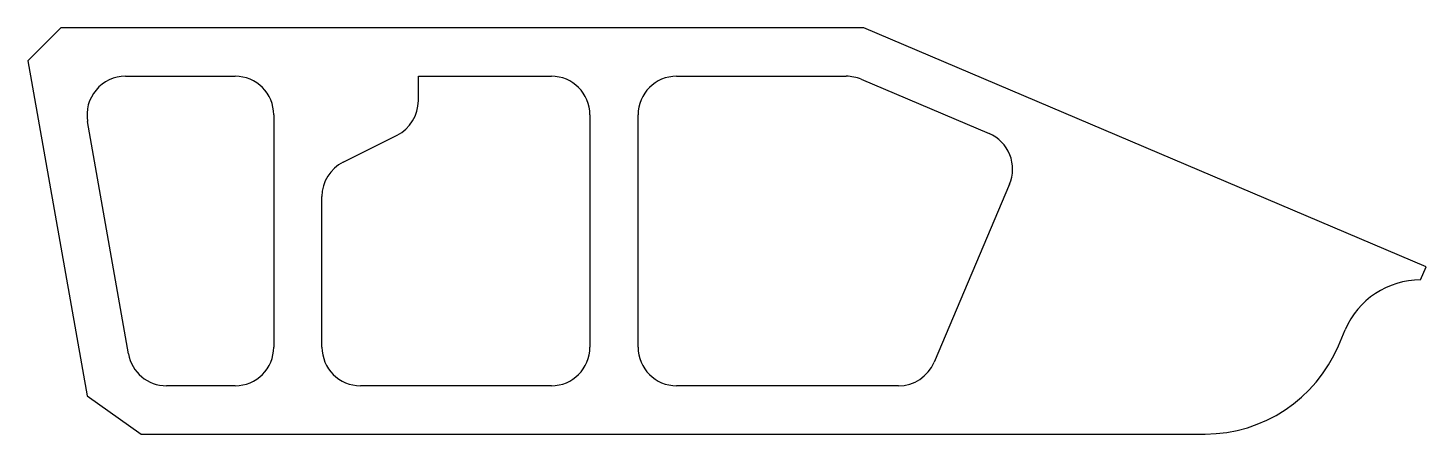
# Model space of a CAD drawing. Extents: x -37.9 to 54.2, y -12.6 to 14.1.
import ezdxf

# ---------------------------------------------------------------- set-up
doc = ezdxf.new("R2010")
doc.units = 0
doc.header["$MEASUREMENT"] = 0
doc.layers.get('0').update_dxf_attribs({"linetype": 'CONTINUOUS'})

msp = doc.modelspace()

# ---------------------------------------------------------------- linework, layer by layer
for p, q in [((-35.783, 14.092), (-37.943, 11.933)), ((17.122, 14.092), (-35.783, 14.092)), ((54.162, -1.63), (17.122, 14.092)), ((-37.943, 11.933), (-34.053, -10.124)), ((-31.513, 10.917), (-24.29, 10.917)), ((-12.225, 10.917), (-3.462, 10.917)), ((-12.225, 9.312), (-12.225, 10.917)), ((4.793, 10.917), (15.959, 10.917)), ((16.952, 10.715), (25.377, 7.139)), ((-21.75, 8.377), (-21.75, -6.911)), ((-0.922, 8.377), (-0.922, -6.911)), ((2.253, -6.911), (2.253, 8.377)), ((-31.318, -7.352), (-34.014, 7.936)), ((-17.171, 5.269), (-13.629, 7.04)), ((26.722, 3.809), (21.751, -7.903)), ((-18.575, -6.911), (-18.575, 2.997)), ((53.801, -2.481), (54.162, -1.63)), ((48.386, -6.823), (48.832, -5.77)), ((-34.053, -10.124), (-30.481, -12.626)), ((-24.29, -9.451), (-28.817, -9.451)), ((-3.462, -9.451), (-16.035, -9.451)), ((19.413, -9.451), (4.793, -9.451)), ((-30.481, -12.626), (39.618, -12.626))]:
    msp.add_line(p, q)
for centre, radius, start, end in [((-31.513, 8.377), 2.54, 90, 190), ((-24.29, 8.377), 2.54, 0, 90), ((-3.462, 8.377), 2.54, 360, 90), ((4.793, 8.377), 2.54, 90, 180), ((15.959, 8.377), 2.54, 67.002, 90), ((-14.765, 9.312), 2.54, 296.56626, 0), ((24.384, 4.801), 2.54, 337.00119, 67.002), ((-16.035, 2.997), 2.54, 116.56626, 180), ((53.801, -7.879), 5.397, 90, 157.00216), ((-28.817, -6.911), 2.54, 190, 270), ((-24.29, -6.911), 2.54, 270, 360), ((-16.035, -6.911), 2.54, 180, 270), ((-3.462, -6.911), 2.54, 270, 0), ((4.793, -6.911), 2.54, 180, 270), ((39.618, -3.101), 9.525, 270, 337), ((19.413, -6.911), 2.54, 270, 337)]:
    msp.add_arc(centre, radius, start, end)

doc.saveas('drawing.dxf')
